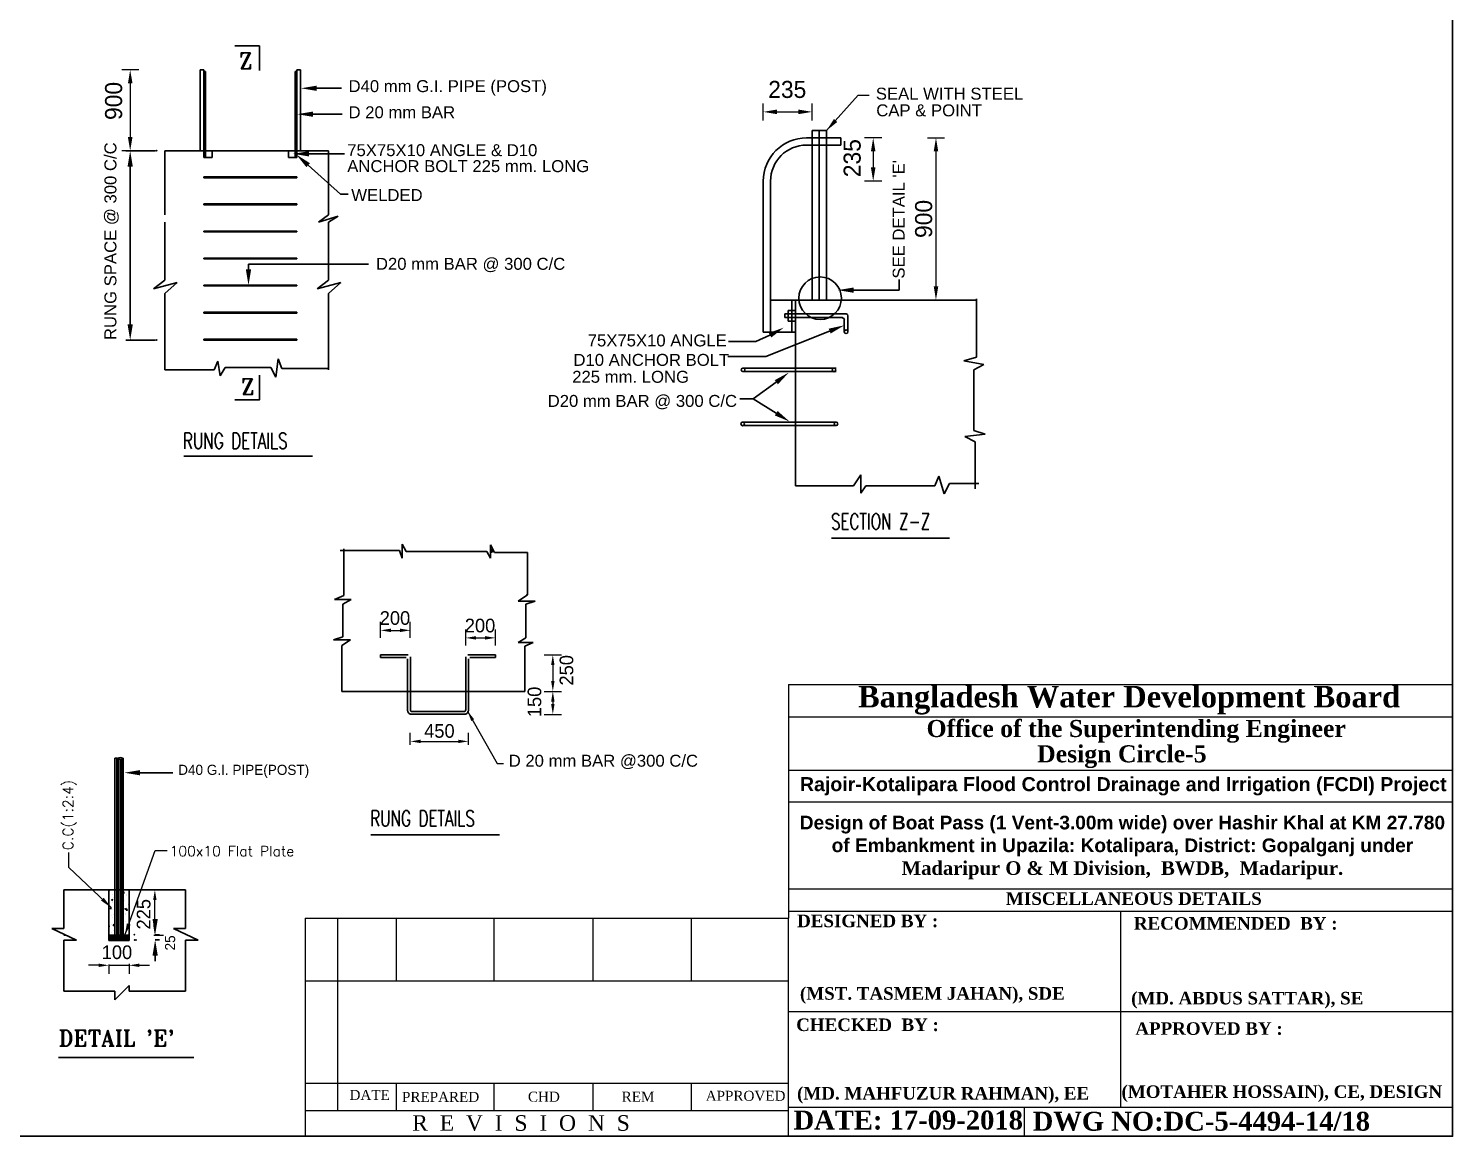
# Model space of a CAD drawing. Extents: x -1206532 to 786809, y -4288605 to 172932.
# Drawn here: x 238349 to 280084, y -4262468 to -4230002 of the extents above; entities that cross this region are included whole.
import ezdxf
from ezdxf.enums import TextEntityAlignment as Align

# ---------------------------------------------------------------- set-up
doc = ezdxf.new("R2010")
doc.units = 0
doc.header["$LTSCALE"] = 300
doc.header["$MEASUREMENT"] = 0
doc.layers.get('0').update_dxf_attribs({"linetype": 'CONTINUOUS'})
doc.layers.get('DEFPOINTS').update_dxf_attribs({"linetype": 'CONTINUOUS'})
doc.layers.add('LINE', color=7, linetype='CONTINUOUS')
doc.layers.add('Other line', color=7, linetype='CONTINUOUS', lineweight=15)
doc.styles.add('Arial-200', font='ARIAL_0.TTF')
doc.styles.add('BIG', font='ROMANT.SHX')
doc.dimstyles.new('3', dxfattribs={"dimtxt": 225, "dimasz": 350, "dimexe": 100, "dimexo": 25, "dimgap": 9, "dimtad": 0, "dimdec": 0, "dimzin": 0, "dimdsep": 46, "dimtxsty": 'Standard', "dimcen": 0, "dimclrd": 5, "dimclre": 6, "dimclrt": 1, "dimadec": 0, "dimazin": 0, "dimtfac": 1, "dimtdec": 0, "dimtofl": 0, "dimtmove": 2, "dimatfit": 3, "dimfxl": 1, "dimtolj": 1, "dimtzin": 0, "dimarcsym": 0})
doc.dimstyles.new('ISO-25', dxfattribs={"dimtxt": 2.5, "dimasz": 2.5, "dimexe": 1.25, "dimexo": 0.625, "dimtad": 1, "dimtxsty": 'Standard', "dimcen": 2.5, "dimadec": 0, "dimazin": 0, "dimtfac": 1, "dimtmove": 0, "dimatfit": 3, "dimfxl": 1, "dimarcsym": 0})

# ---------------------------------------------------------------- blocks, each defined once
blk = doc.blocks.new('*X130')
at = {"color": 0}
for p, q in [((15326, -4278), (15326, -4278)), ((15395, -4365), (15395, -4365)), ((15397, -4422), (15397, -4422)), ((15431, -4345), (15431, -4345)), ((15619, -4324), (15642, -4298)), ((15619, -4327), (15647, -4329)), ((15624, -4419), (15624, -4419)), ((15647, -4329), (15642, -4298)), ((15654, -4328), (15654, -4328)), ((15688, -4372), (15688, -4372)), ((15698, -4356), (15698, -4356)), ((15310, -4460), (15310, -4460)), ((15328, -4671), (15352, -4643)), ((15328, -4671), (15358, -4674)), ((15358, -4674), (15352, -4643)), ((15360, -4472), (15395, -4458)), ((15360, -4472), (15385, -4489)), ((15383, -4698), (15383, -4698)), ((15385, -4489), (15395, -4458)), ((15389, -4532), (15389, -4532)), ((15435, -4444), (15435, -4444)), ((15642, -4661), (15642, -4661)), ((15648, -4494), (15648, -4494)), ((15659, -4673), (15694, -4660)), ((15659, -4673), (15684, -4690)), ((15684, -4690), (15694, -4660)), ((15687, -4703), (15711, -4674)), ((15687, -4703), (15717, -4705)), ((15717, -4705), (15711, -4674)), ((15740, -4579), (15754, -4565)), ((15740, -4579), (15754, -4581)), ((15304, -5034), (15312, -5026)), ((15317, -5073), (15312, -5026)), ((15361, -4813), (15361, -4813)), ((15370, -5031), (15370, -5031)), ((15376, -4865), (15376, -4865)), ((15395, -5055), (15395, -5055)), ((15396, -4799), (15396, -4799)), ((15398, -5047), (15422, -5019)), ((15398, -5047), (15427, -5050)), ((15427, -5050), (15422, -5019)), ((15630, -4994), (15630, -4994)), ((15636, -4827), (15636, -4827)), ((15663, -4810), (15663, -4810)), ((15670, -4953), (15670, -4953)), ((15677, -4772), (15677, -4772)), ((15687, -5005), (15687, -5005)), ((15304, -5071), (15317, -5073)), ((15358, -5364), (15358, -5364)), ((15364, -5198), (15364, -5198)), ((15407, -5347), (15407, -5347)), ((15414, -5166), (15414, -5166)), ((15466, -5320), (15466, -5320)), ((15597, -5322), (15597, -5322)), ((15618, -5327), (15618, -5327)), ((15624, -5160), (15624, -5160)), ((15728, -5125), (15728, -5125)), ((15733, -5331), (15733, -5331))]:
    blk.add_line(p, q, dxfattribs=at)
blk = doc.blocks.new('*D434')
at = {"layer": 'DEFPOINTS', "color": 0, "lineweight": 30}
for p in [(241937, -4255236), (242053, -4255236), (241926, -4256572)]:
    blk.add_point(p, dxfattribs=at)
at = {"layer": 'LINE', "color": 7, "lineweight": -2}
for p, q in [((242037, -4255236), (242303, -4255236)), ((242053, -4256272), (242053, -4255536)), ((242026, -4256572), (242303, -4256572))]:
    blk.add_line(p, q, dxfattribs=at)
at = {"layer": 'LINE', "color": 7, "lineweight": 30}
for points in [[(242003, -4255536), (242103, -4255536), (242053, -4255236)], [(242003, -4256272), (242103, -4256272), (242053, -4256572)]]:
    blk.add_solid(points, dxfattribs=at)
at = {"layer": 'LINE', "color": 7, "lineweight": 30, "insert": (241726, -4255955), "char_height": 400, "attachment_point": 5, "rotation": 90}
blk.add_mtext('225', dxfattribs=at)
blk = doc.blocks.new('*D435')
at = {"layer": 'DEFPOINTS', "color": 0, "lineweight": 30}
for p in [(240706, -4257327), (241300, -4257309), (241300, -4257451)]:
    blk.add_point(p, dxfattribs=at)
at = {"layer": 'LINE', "color": 7, "lineweight": -2}
for p, q in [((240406, -4257451), (240106, -4257451)), ((240706, -4257427), (240706, -4257701)), ((240706, -4257451), (241300, -4257451)), ((241300, -4257409), (241300, -4257701)), ((241600, -4257451), (241900, -4257451))]:
    blk.add_line(p, q, dxfattribs=at)
at = {"layer": 'LINE', "color": 7, "lineweight": 30}
for points in [[(240406, -4257401), (240406, -4257501), (240706, -4257451)], [(241600, -4257401), (241600, -4257501), (241300, -4257451)]]:
    blk.add_solid(points, dxfattribs=at)
at = {"layer": 'LINE', "color": 7, "lineweight": 30, "insert": (240942, -4257071), "char_height": 400, "attachment_point": 5}
blk.add_mtext('100', dxfattribs=at)
blk = doc.blocks.new('*D436')
at = {"layer": 'DEFPOINTS', "color": 0, "lineweight": 30}
for p in [(249540, -4247637), (248669, -4247958), (249540, -4247959)]:
    blk.add_point(p, dxfattribs=at)
at = {"layer": 'LINE', "color": 7, "lineweight": -2}
for p, q in [((248669, -4247858), (248669, -4247387)), ((248969, -4247637), (249240, -4247637)), ((249540, -4247859), (249540, -4247387))]:
    blk.add_line(p, q, dxfattribs=at)
at = {"layer": 'LINE', "color": 7, "lineweight": 30}
for points in [[(248969, -4247587), (248969, -4247687), (248669, -4247637)], [(249240, -4247587), (249240, -4247687), (249540, -4247637)]]:
    blk.add_solid(points, dxfattribs=at)
at = {"layer": 'LINE', "color": 7, "lineweight": 30, "insert": (249090, -4247278), "char_height": 400, "attachment_point": 5}
blk.add_mtext('200', dxfattribs=at)
blk = doc.blocks.new('*D437')
at = {"layer": 'DEFPOINTS', "color": 0, "lineweight": 30}
for p in [(249540, -4251096), (251243, -4250890), (251243, -4251096)]:
    blk.add_point(p, dxfattribs=at)
at = {"layer": 'LINE', "color": 7, "lineweight": -2}
for p, q in [((249540, -4250996), (249540, -4250640)), ((251243, -4250996), (251243, -4250640)), ((249840, -4250890), (250943, -4250890))]:
    blk.add_line(p, q, dxfattribs=at)
at = {"layer": 'LINE', "color": 7, "lineweight": 30}
for points in [[(249840, -4250840), (249840, -4250940), (249540, -4250890)], [(250943, -4250840), (250943, -4250940), (251243, -4250890)]]:
    blk.add_solid(points, dxfattribs=at)
at = {"layer": 'LINE', "color": 7, "lineweight": 30, "insert": (250392, -4250587), "char_height": 400, "attachment_point": 5}
blk.add_mtext('450', dxfattribs=at)
blk = doc.blocks.new('*D438')
at = {"layer": 'DEFPOINTS', "color": 0, "lineweight": 30}
for p in [(253162, -4249424), (253162, -4250098), (253716, -4250098)]:
    blk.add_point(p, dxfattribs=at)
at = {"layer": 'LINE', "color": 7, "lineweight": -2}
for p, q in [((253466, -4249424), (253966, -4249424)), ((253716, -4249724), (253716, -4249798)), ((253466, -4250098), (253966, -4250098))]:
    blk.add_line(p, q, dxfattribs=at)
at = {"layer": 'LINE', "color": 7, "lineweight": 30}
for points in [[(253666, -4249724), (253766, -4249724), (253716, -4249424)], [(253666, -4249798), (253766, -4249798), (253716, -4250098)]]:
    blk.add_solid(points, dxfattribs=at)
at = {"layer": 'LINE', "color": 7, "lineweight": 30, "insert": (253180, -4249734), "char_height": 400, "attachment_point": 5, "rotation": 90}
blk.add_mtext('150', dxfattribs=at)
blk = doc.blocks.new('*D439')
at = {"layer": 'DEFPOINTS', "color": 0, "lineweight": 30}
for p in [(253162, -4248355), (253162, -4249424), (253716, -4249424)]:
    blk.add_point(p, dxfattribs=at)
at = {"layer": 'LINE', "color": 7, "lineweight": -2}
for p, q in [((253466, -4248355), (253966, -4248355)), ((253716, -4248655), (253716, -4249124)), ((253466, -4249424), (253966, -4249424))]:
    blk.add_line(p, q, dxfattribs=at)
at = {"layer": 'LINE', "color": 7, "lineweight": 30}
for points in [[(253666, -4248655), (253766, -4248655), (253716, -4248355)], [(253666, -4249124), (253766, -4249124), (253716, -4249424)]]:
    blk.add_solid(points, dxfattribs=at)
at = {"layer": 'LINE', "color": 7, "lineweight": 30, "insert": (254118, -4248807), "char_height": 400, "attachment_point": 5, "rotation": 90}
blk.add_mtext('250', dxfattribs=at)
blk = doc.blocks.new('*D440')
at = {"layer": 'DEFPOINTS', "color": 0, "lineweight": 30}
for p in [(251162, -4248179), (252033, -4247857), (252033, -4248179)]:
    blk.add_point(p, dxfattribs=at)
at = {"layer": 'LINE', "color": 7, "lineweight": -2}
for p, q in [((251162, -4248079), (251162, -4247607)), ((252033, -4248079), (252033, -4247607)), ((251462, -4247857), (251733, -4247857))]:
    blk.add_line(p, q, dxfattribs=at)
at = {"layer": 'LINE', "color": 7, "lineweight": 30}
for points in [[(251462, -4247807), (251462, -4247907), (251162, -4247857)], [(251733, -4247807), (251733, -4247907), (252033, -4247857)]]:
    blk.add_solid(points, dxfattribs=at)
at = {"layer": 'LINE', "color": 7, "lineweight": 30, "insert": (251583, -4247498), "char_height": 400, "attachment_point": 5}
blk.add_mtext('200', dxfattribs=at)
blk = doc.blocks.new('*D465')
at = {"layer": 'DEFPOINTS', "color": 0, "lineweight": 30}
for p in [(242106, -4231210), (241330, -4233586), (242106, -4233586)]:
    blk.add_point(p, dxfattribs=at)
at = {"layer": 'LINE', "color": 7, "lineweight": -2}
for p, q in [((241580, -4231210), (241080, -4231210)), ((241330, -4231610), (241330, -4233186)), ((241580, -4233586), (241080, -4233586))]:
    blk.add_line(p, q, dxfattribs=at)
at = {"layer": 'LINE', "color": 7, "lineweight": 30}
for points in [[(241263, -4231610), (241397, -4231610), (241330, -4231210)], [(241263, -4233186), (241397, -4233186), (241330, -4233586)]]:
    blk.add_solid(points, dxfattribs=at)
at = {"layer": 'LINE', "color": 7, "lineweight": 30, "insert": (240846, -4232125), "char_height": 500, "attachment_point": 5, "rotation": 90}
blk.add_mtext('900', dxfattribs=at)
blk = doc.blocks.new('*D466')
at = {"layer": 'DEFPOINTS', "color": 0, "lineweight": 30}
for p in [(264090, -4233206), (264090, -4237958), (264945, -4237958)]:
    blk.add_point(p, dxfattribs=at)
at = {"layer": 'LINE', "color": 7, "lineweight": -2}
for p, q in [((264695, -4233206), (265195, -4233206)), ((264945, -4233606), (264945, -4237558)), ((264695, -4237958), (265195, -4237958))]:
    blk.add_line(p, q, dxfattribs=at)
at = {"layer": 'LINE', "color": 7, "lineweight": 30}
for points in [[(264879, -4233606), (265012, -4233606), (264945, -4233206)], [(264879, -4237558), (265012, -4237558), (264945, -4237958)]]:
    blk.add_solid(points, dxfattribs=at)
at = {"layer": 'LINE', "color": 7, "lineweight": 30, "insert": (264586, -4235582), "char_height": 500, "attachment_point": 5, "rotation": 90}
blk.add_mtext('900', dxfattribs=at)
blk = doc.blocks.new('*D467')
at = {"layer": 'DEFPOINTS', "color": 0, "lineweight": 30}
for p in [(263464, -4233206), (263105, -4234473), (263464, -4234473)]:
    blk.add_point(p, dxfattribs=at)
at = {"layer": 'LINE', "color": 7, "lineweight": -2}
for p, q in [((263355, -4233206), (262855, -4233206)), ((263105, -4233606), (263105, -4234073)), ((263355, -4234473), (262855, -4234473))]:
    blk.add_line(p, q, dxfattribs=at)
at = {"layer": 'LINE', "color": 7, "lineweight": 30}
for points in [[(263038, -4233606), (263172, -4233606), (263105, -4233206)], [(263038, -4234073), (263172, -4234073), (263105, -4234473)]]:
    blk.add_solid(points, dxfattribs=at)
at = {"layer": 'LINE', "color": 7, "lineweight": 30, "insert": (262492, -4233801), "char_height": 500, "attachment_point": 5, "rotation": 90}
blk.add_mtext('235', dxfattribs=at)
blk = doc.blocks.new('*D468')
at = {"layer": 'DEFPOINTS', "color": 0, "lineweight": 30}
for p in [(261314, -4232445), (259885, -4232877), (261314, -4232877)]:
    blk.add_point(p, dxfattribs=at)
at = {"layer": 'LINE', "color": 7, "lineweight": -2}
for p, q in [((259885, -4232695), (259885, -4232195)), ((261314, -4232695), (261314, -4232195)), ((260285, -4232445), (260914, -4232445))]:
    blk.add_line(p, q, dxfattribs=at)
at = {"layer": 'LINE', "color": 7, "lineweight": 30}
for points in [[(260285, -4232378), (260285, -4232512), (259885, -4232445)], [(260914, -4232378), (260914, -4232512), (261314, -4232445)]]:
    blk.add_solid(points, dxfattribs=at)
at = {"layer": 'LINE', "color": 7, "lineweight": 30, "insert": (260587, -4231791), "char_height": 500, "attachment_point": 5}
blk.add_mtext('235', dxfattribs=at)

msp = doc.modelspace()

# ---------------------------------------------------------------- hatches: boundary and pattern name
at = {"layer": 'Other line', "lineweight": 13}
h = msp.add_hatch(dxfattribs=at)
h.set_pattern_fill('ANSI31', color=0, scale=50, style=0)
h.paths.add_polyline_path([(241299.561, -4256572), (241121.361, -4256572), (241121.361, -4256572.011), (240883.761, -4256572.011), (240883.761, -4256572), (240705.561, -4256572), (240705.561, -4256720.511), (241299.561, -4256720.511)])

# ---------------------------------------------------------------- linework, layer by layer
at = {"color": 0, "linetype": 'ByBlock', "lineweight": 30}
msp.add_lwpolyline([(211710.597, -4262460.122), (211710.597, -4214110.442), (280083.883, -4214110.442), (280083.883, -4262460.122), (211710.597, -4262460.122)], close=True, dxfattribs=at)
at = {"layer": 'LINE', "color": 0, "lineweight": 30}
for p, q in [((243378.222, -4233586.454), (243378.222, -4231210.454)), ((243378.222, -4231210.454), (243483.822, -4231210.454)), ((243483.822, -4233784.454), (243483.822, -4231210.454)), ((243536.622, -4231263.254), (243483.822, -4231263.254)), ((243536.622, -4233784.454), (243536.622, -4231263.254)), ((246164.884, -4231263.254), (246217.684, -4231263.254)), ((246164.884, -4233784.454), (246164.884, -4231263.254)), ((246217.684, -4231210.454), (246323.284, -4231210.454)), ((246217.684, -4233784.454), (246217.684, -4231210.454)), ((246323.284, -4233586.454), (246323.284, -4231210.454)), ((246795.995, -4231753.386), (247519.32, -4231753.386)), ((246684.171, -4232513.012), (247541.685, -4232513.012)), ((261313.678, -4237958.077), (261313.678, -4232994.877)), ((261736.078, -4232994.877), (261313.678, -4232994.877)), ((261524.878, -4237958.077), (261524.878, -4232994.877)), ((261736.078, -4237958.077), (261736.078, -4232994.877)), ((242072.745, -4233586.454), (241197.885, -4233586.454)), ((242341.98, -4233586.454), (242341.98, -4235460.671)), ((242341.98, -4233586.454), (247138.86, -4233586.454)), ((243734.622, -4233784.454), (243734.622, -4233586.454)), ((245966.884, -4233784.454), (245966.884, -4233586.454)), ((247138.86, -4233586.454), (247138.86, -4235460.671)), ((261072.902, -4233206.077), (261072.902, -4233206.077)), ((262158.478, -4233206.077), (261152.102, -4233206.077)), ((262158.478, -4233417.277), (261152.102, -4233417.277)), ((262158.478, -4233417.277), (262158.478, -4233206.077)), ((243483.822, -4233784.454), (243734.622, -4233784.454)), ((245966.884, -4233784.454), (246217.684, -4233784.454)), ((246543.954, -4234005.365), (247496.956, -4234858.913)), ((246572.348, -4233674.791), (247608.779, -4233674.791)), ((241329.885, -4234048.454), (241329.885, -4235851.574)), ((243483.822, -4234352.054), (246217.684, -4234352.054)), ((243483.822, -4234378.454), (243483.822, -4234352.054)), ((243483.822, -4234378.454), (246217.684, -4234378.454)), ((246217.684, -4234352.054), (246217.684, -4234378.454)), ((259884.902, -4238903.214), (259884.902, -4234473.277)), ((260096.102, -4238903.214), (260096.102, -4234473.277)), ((243483.822, -4235144.054), (246217.684, -4235144.054)), ((243483.822, -4235170.454), (243483.822, -4235144.054)), ((243483.822, -4235170.454), (246217.684, -4235170.454)), ((246217.684, -4235144.054), (246217.684, -4235170.454)), ((247496.956, -4234858.913), (247720.602, -4234858.913)), ((242341.98, -4235677.221), (242341.98, -4237373.526)), ((247138.86, -4235460.671), (246849.788, -4235677.221)), ((246849.788, -4235677.221), (247427.933, -4235496.763)), ((247427.933, -4235496.763), (247138.86, -4235677.221)), ((247138.86, -4235677.221), (247138.86, -4237373.526)), ((241329.885, -4235851.574), (241329.885, -4236865.334)), ((243483.822, -4235936.054), (246217.684, -4235936.054)), ((243483.822, -4235962.454), (243483.822, -4235936.054)), ((243483.822, -4235962.454), (246217.684, -4235962.454)), ((246217.684, -4235936.054), (246217.684, -4235962.454)), ((241329.885, -4238668.454), (241329.885, -4236865.334)), ((243483.822, -4236728.054), (246217.684, -4236728.054)), ((243483.822, -4236728.054), (243483.822, -4236754.454)), ((243483.822, -4236754.454), (246217.684, -4236754.454)), ((244797.391, -4236904.724), (248314.62, -4236904.724)), ((244797.391, -4237062.781), (244797.391, -4236904.724)), ((246217.684, -4236754.454), (246217.684, -4236728.054)), ((242341.98, -4237373.526), (242016.774, -4237626.167)), ((242016.774, -4237626.167), (242703.321, -4237445.709)), ((242703.321, -4237445.709), (242341.98, -4237770.534)), ((243483.822, -4237520.054), (246217.684, -4237520.054)), ((243483.822, -4237546.454), (243483.822, -4237520.054)), ((243483.822, -4237546.454), (246217.684, -4237546.454)), ((246217.684, -4237520.054), (246217.684, -4237546.454)), ((247138.86, -4237373.526), (246813.654, -4237626.167)), ((246813.654, -4237626.167), (247500.201, -4237445.709)), ((247500.201, -4237445.709), (247138.86, -4237770.534)), ((262287.949, -4237668.759), (263863.316, -4237668.759)), ((263863.316, -4237668.759), (263863.316, -4237353.048)), ((242341.98, -4237770.534), (242341.98, -4240002.69)), ((247138.86, -4237770.534), (247138.86, -4240002.69)), ((266129.085, -4237958.077), (260096.102, -4237958.077)), ((266129.085, -4239629.05), (266129.085, -4237926.018)), ((243483.822, -4238312.054), (246217.684, -4238312.054)), ((243483.822, -4238312.054), (243483.822, -4238338.454)), ((243483.822, -4238338.454), (246217.684, -4238338.454)), ((246217.684, -4238338.454), (246217.684, -4238312.054)), ((260511.666, -4238365.82), (260828.466, -4238365.82)), ((260511.666, -4238471.42), (260828.466, -4238471.42)), ((260617.266, -4238260.22), (260828.466, -4238260.22)), ((260617.266, -4238577.02), (260828.466, -4238577.02)), ((260828.466, -4238365.82), (262311.949, -4238365.82)), ((260828.466, -4238471.42), (262206.349, -4238471.42)), ((262259.149, -4238524.22), (262259.149, -4238887.19)), ((262364.749, -4238418.62), (262364.749, -4238887.19)), ((260080.549, -4238989.515), (259663.741, -4239177.483)), ((259884.902, -4238903.214), (260828.466, -4238903.214)), ((261828.686, -4238869.532), (259957.17, -4239613.005)), ((242072.745, -4239130.454), (241197.885, -4239130.454)), ((243483.822, -4239104.054), (246217.684, -4239104.054)), ((243483.822, -4239130.454), (243483.822, -4239104.054)), ((243483.822, -4239130.454), (246217.684, -4239130.454)), ((246217.684, -4239130.454), (246217.684, -4239104.054)), ((259663.741, -4239177.483), (258860.191, -4239177.483)), ((243787.341, -4240002.69), (243895.743, -4239750.049)), ((243895.743, -4239750.049), (243968.011, -4240183.148)), ((245594.042, -4240219.239), (245666.31, -4239677.865)), ((245666.31, -4239677.865), (245774.712, -4239966.598)), ((259957.17, -4239613.005), (258844.351, -4239613.005)), ((265758.425, -4239740.117), (266129.085, -4239629.05)), ((266351.48, -4239851.184), (265758.425, -4239740.117)), ((266054.953, -4239999.274), (266351.48, -4239851.184)), ((242341.98, -4240002.69), (243787.341, -4240002.69)), ((243968.011, -4240183.148), (244112.547, -4239930.507)), ((244112.547, -4239930.507), (245449.506, -4239930.507)), ((245449.506, -4239930.507), (245594.042, -4240219.239)), ((245774.712, -4239966.598), (247138.86, -4239966.598)), ((259274.704, -4239949.82), (260828.466, -4239949.82)), ((259274.704, -4240055.42), (260828.466, -4240055.42)), ((260828.466, -4239949.82), (262016.466, -4239949.82)), ((260828.466, -4240055.42), (262016.466, -4240055.42)), ((266054.953, -4241776.351), (266054.953, -4239999.274)), ((260266.257, -4240367.114), (259591.236, -4240855.46)), ((259591.236, -4240855.46), (259196.791, -4240855.46)), ((260262.746, -4241274.727), (259591.236, -4240855.46)), ((259274.704, -4241533.82), (260828.466, -4241533.82)), ((259274.704, -4241639.42), (260828.466, -4241639.42)), ((260828.466, -4241533.82), (262016.466, -4241533.82)), ((260828.466, -4241639.42), (262016.466, -4241639.42)), ((265795.491, -4241961.463), (266388.546, -4241887.418)), ((266388.546, -4241887.418), (266054.953, -4241776.351)), ((266092.019, -4242109.553), (265795.491, -4241961.463)), ((266092.019, -4243491.004), (266092.019, -4242109.553)), ((262526.765, -4243403.705), (262743.569, -4243078.88)), ((262743.569, -4243078.88), (262743.569, -4243620.254)), ((264911.611, -4243403.705), (265032.302, -4243120.78)), ((265032.302, -4243120.78), (265180.565, -4243639.094)), ((260828.466, -4243403.705), (262526.765, -4243403.705)), ((262743.569, -4243620.254), (262888.106, -4243403.705)), ((262888.106, -4243403.705), (264911.611, -4243403.705)), ((265180.565, -4243639.094), (265345.219, -4243331.522)), ((265345.219, -4243331.522), (266204.484, -4243331.522)), ((247588.96, -4245245.375), (247588.96, -4246620.002)), ((249414.806, -4245327.853), (249304.707, -4245107.912)), ((249304.707, -4245107.912), (249304.707, -4245520.3)), ((252002.144, -4245355.345), (251892.044, -4245135.405)), ((251892.044, -4245135.405), (251892.044, -4245520.3)), ((251892.044, -4245306.126), (251927.064, -4245264.391)), ((251942.602, -4245347.282), (251927.339, -4245264.541)), ((249222.132, -4245300.36), (247478.86, -4245300.36)), ((249304.707, -4245520.3), (249222.132, -4245300.36)), ((251781.945, -4245327.853), (249414.806, -4245327.853)), ((251892.044, -4245520.3), (251781.945, -4245327.853)), ((251892.044, -4245342.733), (251942.327, -4245347.132)), ((252976.039, -4245355.345), (252002.144, -4245355.345)), ((252976.039, -4246592.51), (252976.039, -4245355.345)), ((247588.96, -4246620.002), (247313.711, -4246729.973)), ((247313.711, -4246729.973), (247809.159, -4246729.973)), ((247348.249, -4246728.858), (247348.249, -4246728.858)), ((247809.159, -4246729.973), (247561.435, -4246867.435)), ((247561.435, -4246867.435), (247561.435, -4247829.675)), ((252700.791, -4246784.958), (252976.039, -4246592.51)), ((253196.238, -4246784.958), (252700.791, -4246784.958)), ((252920.99, -4246867.435), (253196.238, -4246784.958)), ((252920.99, -4247857.167), (252920.99, -4246867.435)), ((252932.79, -4246622.749), (252976.039, -4246577.674)), ((247561.435, -4247829.675), (247286.186, -4247912.152)), ((247286.186, -4247912.152), (247781.634, -4247912.152)), ((247781.634, -4247912.152), (247533.91, -4248077.108)), ((247533.91, -4248077.108), (247533.91, -4249424.243)), ((247551.134, -4247845.072), (247551.134, -4247845.072)), ((252700.791, -4247994.63), (252920.99, -4247857.167)), ((253141.189, -4247994.63), (252700.791, -4247994.63)), ((252824.99, -4247823.241), (252824.99, -4247823.241)), ((252893.465, -4248104.6), (253141.189, -4247994.63)), ((252893.465, -4249424.243), (252893.465, -4248104.6)), ((248666.573, -4248370.707), (248666.573, -4248370.707)), ((248669.133, -4248355.043), (248669.133, -4248434.243)), ((248669.133, -4248355.043), (249480.933, -4248355.043)), ((248669.133, -4248434.243), (249421.533, -4248434.243)), ((249461.133, -4248473.843), (249461.133, -4249978.643)), ((249540.333, -4248414.443), (249540.333, -4249958.843)), ((251163.933, -4248414.443), (251163.933, -4249958.843)), ((251223.333, -4248355.043), (252035.133, -4248355.043)), ((251243.133, -4248473.843), (251243.133, -4249978.643)), ((251282.733, -4248434.243), (252035.133, -4248434.243)), ((252035.133, -4248355.043), (252035.133, -4248434.243)), ((247533.91, -4249424.243), (252893.465, -4249424.243)), ((249579.933, -4250097.443), (251124.333, -4250097.443)), ((249599.733, -4250018.243), (251104.533, -4250018.243)), ((240883.761, -4256572.011), (240883.761, -4251384.388)), ((240936.561, -4256572.011), (240936.561, -4251384.388)), ((240989.361, -4256572.011), (240989.361, -4251408.17)), ((241042.161, -4256572.011), (241042.161, -4251419.726)), ((241094.961, -4256572.011), (241094.961, -4251405.069)), ((241121.361, -4256572.011), (241121.361, -4251384.388)), ((241619.825, -4251808.897), (242579.247, -4251808.897)), ((239385.202, -4256375.444), (239385.202, -4255235.511)), ((239385.202, -4255235.511), (242949.202, -4255235.511)), ((240705.561, -4256720.511), (240705.561, -4255235.511)), ((241299.561, -4256720.511), (241299.561, -4255235.511)), ((242949.202, -4256375.444), (242949.202, -4255235.511)), ((239033.342, -4256375.444), (239756.688, -4256711.542)), ((239033.342, -4256375.444), (239385.202, -4256375.444)), ((242597.342, -4256375.444), (242949.202, -4256375.444)), ((242597.342, -4256375.444), (243320.688, -4256711.542)), ((239385.202, -4256572.011), (239456.391, -4256572.011)), ((239385.202, -4256711.542), (239756.688, -4256711.542)), ((239385.202, -4258205.511), (239385.202, -4256711.542)), ((240705.561, -4256720.511), (241299.561, -4256720.511)), ((240883.761, -4256572.011), (241121.361, -4256572.011)), ((242049.217, -4256557.219), (242192.885, -4256557.219)), ((242058.151, -4256705.719), (242192.885, -4256705.719)), ((242949.202, -4256711.542), (243320.688, -4256711.542)), ((242949.202, -4258205.511), (242949.202, -4256711.542)), ((242060.885, -4257167.719), (242060.885, -4257327.159)), ((239385.202, -4258205.511), (240883.761, -4258205.511)), ((241304.31, -4258039.129), (240883.761, -4258459.251)), ((240883.761, -4258205.511), (240883.761, -4258459.251)), ((241304.31, -4258039.129), (241304.31, -4258205.511)), ((241304.31, -4258205.511), (242949.202, -4258205.511))]:
    msp.add_line(p, q, dxfattribs=at)
at = {"layer": 'LINE', "color": 0, "lineweight": 25}
for p, q in [((260619.708, -4249223.6), (280083.883, -4249223.6)), ((260619.708, -4249223.6), (260619.708, -4256068.612)), ((280083.883, -4249339.83), (280083.883, -4262460.122)), ((260619.708, -4250168.696), (280083.883, -4250168.696)), ((260619.708, -4251736.326), (280083.883, -4251736.326)), ((260619.708, -4251736.326), (280083.883, -4251736.326)), ((260619.708, -4251736.326), (280083.883, -4251736.326)), ((260619.708, -4251736.326), (280083.883, -4251736.326)), ((260619.708, -4252661.281), (280083.883, -4252661.281)), ((260619.708, -4252661.281), (280083.883, -4252661.281)), ((260619.708, -4252661.281), (280083.883, -4252661.281)), ((260619.708, -4252661.281), (280083.883, -4252661.281)), ((260619.708, -4255205.828), (280083.883, -4255205.828)), ((246453.812, -4256068.612), (260619.708, -4256068.612)), ((246453.812, -4256068.612), (246453.812, -4262460.122)), ((247408.171, -4256068.612), (247408.171, -4261700.974)), ((247408.171, -4256068.612), (247408.171, -4261700.974)), ((247408.171, -4256068.612), (247408.171, -4261700.974)), ((247408.171, -4256068.612), (247408.171, -4261700.974)), ((249122.704, -4256098.937), (249122.704, -4257910.475)), ((251998.546, -4257910.475), (251998.546, -4256068.447)), ((254896.109, -4257910.475), (254896.109, -4256068.447)), ((257782.126, -4257910.475), (257782.126, -4256094.252)), ((257876.712, -4256068.612), (260619.708, -4256068.612)), ((260619.708, -4255865.196), (280083.883, -4255865.196)), ((260619.708, -4262460.122), (260619.708, -4256068.612)), ((270351.795, -4255865.196), (270351.795, -4261608.224)), ((246453.812, -4257910.475), (260476.367, -4257910.475)), ((247451.9, -4257910.475), (260619.708, -4257910.475)), ((260619.708, -4258805.599), (280083.883, -4258805.599)), ((246453.812, -4260900.164), (260476.367, -4260900.164)), ((247451.9, -4260900.164), (260619.708, -4260900.164)), ((247451.9, -4260900.164), (260476.367, -4260900.164)), ((247451.9, -4260900.164), (260476.367, -4260900.164)), ((249122.704, -4260900.164), (249122.704, -4261700.974)), ((251998.546, -4261702.844), (251998.546, -4260900.164)), ((254896.109, -4261702.844), (254896.109, -4260900.164)), ((257782.126, -4261698.433), (257782.126, -4260900.164)), ((246453.812, -4261700.974), (260476.367, -4261700.974)), ((247451.9, -4261700.974), (260619.708, -4261700.974)), ((247451.9, -4261700.974), (260476.367, -4261700.974)), ((247451.9, -4261700.974), (260476.367, -4261700.974)), ((260619.708, -4261608.224), (280083.883, -4261608.224)), ((264488.798, -4261608.224), (280083.883, -4261608.224)), ((264488.798, -4261608.224), (280083.883, -4261608.224)), ((264488.798, -4261608.224), (280083.883, -4261608.224)), ((267527.938, -4261608.224), (267527.938, -4262467.526)), ((280083.883, -4262460.122), (260619.708, -4262460.122)), ((276123.592, -4262460.122), (277421.456, -4262460.122))]:
    msp.add_line(p, q, dxfattribs=at)
at = {"layer": 'LINE', "color": 0, "lineweight": 30}
for points in [[(244394.033, -4230513.494), (245116.073, -4230513.494), (245116.073, -4231235.534)], [(260722.866, -4237958.077), (260722.866, -4238903.214)], [(260828.466, -4237958.077), (260828.466, -4243403.705)], [(260511.666, -4238365.82), (260511.666, -4238471.42)], [(260511.666, -4238365.82), (260511.666, -4238471.42)], [(260617.266, -4238260.22), (260617.266, -4238577.02)], [(244394.033, -4240883.414), (245116.073, -4240883.414), (245116.073, -4240161.374)], [(242900.163, -4242530.587), (246672.364, -4242530.587)], [(261881.732, -4244935.177), (265337.053, -4244935.177)], [(248385.275, -4253630.258), (252157.477, -4253630.258)], [(239232.668, -4260147.897), (243195.62, -4260147.897)]]:
    msp.add_lwpolyline(points, dxfattribs=at)
for centre, radius in [((261548.999, -4237905.824), 623.897), ((262311.949, -4238887.19), 52.8), ((259291.658, -4240002.62), 52.8), ((261957.833, -4240005.119), 52.8), ((259279.038, -4241587.003), 52.8), ((262016.466, -4241586.62), 52.8)]:
    msp.add_circle(centre, radius, dxfattribs=at)
for centre, radius, start, end in [((261152.102, -4234473.277), 1267.2, 90, 180), ((261152.102, -4234473.277), 1056, 90, 180), ((262208.439, -4238534.95), 52.8, 0, 90), ((262311.949, -4238418.62), 52.8, 0, 90), ((249579.933, -4249978.643), 118.8, 180, 270), ((249599.733, -4249958.843), 59.4, 180, 270), ((251104.533, -4249958.843), 59.4, 270, 0), ((251124.333, -4249978.643), 118.8, 270, 0), ((240917.38, -4251460.648), 83.342, 53.3589, 113.7902235), ((241050.644, -4251494.312), 130.706, 57.2458428, 129.7198389), ((241039.228, -4251306.732), 113.032, 230.3606466, 316.6050351)]:
    msp.add_arc(centre, radius, start, end, dxfattribs=at)
for p in [(242105.745, -4233586.454), (241329.885, -4239130.454), (242105.745, -4239130.454), (241452.217, -4256557.219), (241461.151, -4256705.719), (241496.885, -4256705.719)]:
    msp.add_point(p, dxfattribs=at)
for points in [[(246795.995, -4231830.386), (246795.995, -4231676.386), (246333.995, -4231753.386)], [(246684.171, -4232590.012), (246684.171, -4232436.012), (246222.171, -4232513.012)], [(241252.885, -4234048.454), (241406.885, -4234048.454), (241329.885, -4233586.454)], [(246572.348, -4233751.791), (246572.348, -4233597.791), (246110.348, -4233674.791)], [(246492.582, -4234062.723), (246595.326, -4233948.007), (246199.807, -4233697.133)], [(244874.391, -4237062.781), (244720.391, -4237062.781), (244797.391, -4237524.781)], [(262532.591, -4237745.759), (262532.591, -4237591.759), (262070.591, -4237668.759)], [(241252.885, -4238668.454), (241406.885, -4238668.454), (241329.885, -4239130.454)], [(260043.47, -4238922.03), (260117.628, -4239056.999), (260485.456, -4238767.042)], [(261800.258, -4238797.972), (261857.114, -4238941.092), (262258.047, -4238698.966)], [(260218.883, -4240306.413), (260313.632, -4240427.815), (260630.465, -4240082.866)], [(260303.526, -4241209.413), (260221.966, -4241340.042), (260654.633, -4241519.408)], [(241619.825, -4251885.897), (241619.825, -4251731.897), (241157.825, -4251808.897)], [(241983.885, -4256095.219), (242137.885, -4256095.219), (242060.885, -4256557.219)], [(241983.885, -4257167.719), (242137.885, -4257167.719), (242060.885, -4256705.719)]]:
    msp.add_solid(points, dxfattribs=at)
at = {"layer": 'Other line', "color": 0, "lineweight": 30}
msp.add_lwpolyline([(241299.561, -4256720.511), (240705.561, -4256720.511), (240705.561, -4256572), (241299.561, -4256572)], close=True, dxfattribs=at)

# ---------------------------------------------------------------- block references
at = {"layer": 'LINE', "color": 0, "lineweight": 30, "xscale": 1.320000000065193, "yscale": 1.319999999832362, "zscale": 1.32}
msp.add_blockref('*X130', (220503.89, -4249625.486), dxfattribs=at)

# ---------------------------------------------------------------- texts
at = {"layer": 'LINE', "color": 0, "lineweight": 30}
for s, height, style, p in [('Z', 462, 'BIG', (244520.391, -4231179.891)), ('D40 mm G.I. PIPE (POST)', 350, 'Arial-200', (247729.371, -4231866.2)), ('SEAL WITH STEEL', 350, 'Arial-200', (263182.27, -4232086.743)), ('D 20 mm BAR', 350, 'Arial-200', (247729.371, -4232631.576)), ('CAP & POINT', 350, 'Arial-200', (263196.057, -4232576.034)), ('75X75X10 ANGLE & D10', 350, 'Arial-200', (247691.393, -4233742.214)), ('ANCHOR BOLT 225 mm. LONG', 350, 'Arial-200', (247691.393, -4234209.947)), ('WELDED', 350, 'Arial-200', (247808.873, -4235057.478)), ('D20 mm BAR @ 300 C/C', 350, 'Arial-200', (248531.49, -4237072.289)), ('75X75X10 ANGLE', 350, 'Arial-200', (254738.668, -4239317.39)), ('D10 ANCHOR BOLT ', 350, 'Arial-200', (254320.276, -4239886.724)), ('Z', 462, 'BIG', (244577.391, -4240727.891)), (' 225 mm. LONG', 350, 'Arial-200', (254148.429, -4240382.165)), ('D20 mm BAR @ 300 C/C', 350, 'Arial-200', (253565.331, -4241089.66)), ('D 20 mm BAR @300 C/C', 350, 'Arial-200', (252422.418, -4251631.767)), ("DETAIL 'E'", 462, 'BIG', (239232.668, -4259816.569))]:
    msp.add_text(s, height=height, dxfattribs=dict(at, style=style)).set_placement(p)
at = {"layer": 'LINE', "color": 0, "lineweight": 30, "style": 'Arial-200'}
for s, p in [('RUNG SPACE @ 300 C/C', (240925.352, -4239131.736)), ("SEE DETAIL 'E'", (264026.55, -4237331.247))]:
    msp.add_text(s, height=350, rotation=90, dxfattribs=at).set_placement(p)
at = {"layer": 'LINE', "color": 0, "lineweight": 30, "style": 'BIG', "width": 0.7}
for s, p in [('RUNG DETAILS', (242879.978, -4242313.931)), ('SECTION Z-Z', (261869.413, -4244678.575)), ('RUNG DETAILS', (248367.285, -4253378.306))]:
    msp.add_text(s, height=462, dxfattribs=at).set_placement(p)
at = {"layer": 'LINE', "color": 0, "lineweight": 30}
msp.add_text('D40 G.I. PIPE(POST)', height=297, dxfattribs=at).set_placement((242736.237, -4251723.785), align=Align.MIDDLE_LEFT)
at = {"layer": 'LINE', "style": 'BIG'}
msp.add_text('C.C(1:2:4)', height=300, rotation=90, dxfattribs=at).set_placement((239656.798, -4254079.926))
msp.add_text('100x10 Flat Plate', height=300, dxfattribs=at).set_placement((242483.6, -4254256.498))
at = {"layer": 'LINE', "color": 0, "lineweight": 30}
msp.add_text('25', height=297, rotation=90, dxfattribs=at).set_placement((242499.165, -4256794.667), align=Align.MIDDLE_CENTER)
at = {"layer": 'LINE', "color": 0, "lineweight": 25, "attachment_point": 8}
for s, insert, char_height, width in [('{\\fTimes New Roman|b1|i0|c0|p18;Bangladesh Water Development Board}', (270605.063, -4250106.253), 630.16438, 25201.73679), ('{\\fTimes New Roman|b1|i0|c0|p18;Office of the Superintending Engineer}', (270813.393, -4250930.669), 499.83294, 19989.4799), ('{\\fTimes New Roman|b1|i0|c0|p18;Design Circle-5}', (270392.746, -4251672.493), 499.83294, 19989.4799), ('{\\fArial|b1|i0|c0|p34;Rajoir-Kotalipara Flood Control Drainage and Irrigation (FCDI) Project}', (270432.87, -4252474.778), 410.4, 24505.08334), ('\\pt0.004492;{\\fArial|b1|i0|c0|p34;\\C256;Design of Boat Pass (1 Vent-3.00m wide) over Hashir Khal at KM 27.780 \\Pof Embankment in Upazila: Kotalipara, District: Gopalganj under \\P\\ptz;\\fTimes New Roman|b1|i0|c0|p18;Madaripur O & M Division,  BWDB,  Madaripur.}', (270409.498, -4254931.618), 400, 20191.22545), ('{\\fTimes New Roman|b1|i0|c0|p18;MISCELLANEOUS DETAILS  }', (270743.595, -4255687.767), 369.96975, 18680.57614)]:
    msp.add_mtext(s, dxfattribs=dict(at, insert=insert, char_height=char_height, width=width))
at = {"layer": 'LINE', "color": 0, "lineweight": 25, "attachment_point": 1}
for s, insert, char_height in [('{\\fTimes New Roman|b1|i0|c0|p18;DESIGNED BY :}', (260876.491, -4255966.757), 367.65), ('{\\fTimes New Roman|b1|i0|c0|p18;RECOMMENDED  BY :}', (270745.359, -4256038.561), 367.65), ('{\\fTimes New Roman|b1|i0|c0|p18;(MST. TASMEM JAHAN), SDE}', (260959.362, -4258091.487), 367.65), ('{\\fTimes New Roman|b1|i0|c0|p18;\\C0;(MD. ABDUS SATTAR), SE}', (270666.384, -4258230.019), 367.65), ('{\\fTimes New Roman|b1|i0|c0|p18;CHECKED  BY :}', (260848.818, -4259009.25), 367.65), ('{\\fTimes New Roman|b1|i0|c0|p18;APPROVED BY :}', (270787.992, -4259120.298), 367.65), ('{\\fTimes New Roman|b0|i0|c0|p18;DATE }', (247758.134, -4261102.448), 293.02985), ('{\\fTimes New Roman|b0|i0|c0|p18;APPROVED}', (258197.244, -4261128.68), 293.02985), ('{\\fTimes New Roman|b1|i0|c0|p18;\\C0;(MD. MAHFUZUR RAHMAN), EE}', (260875.342, -4261016.722), 367.65), ('{\\fTimes New Roman|b1|i0|c0|p18;\\C0;(MOTAHER HOSSAIN), CE, DESIGN}', (270383.713, -4260968.336), 367.65), ('{\\fTimes New Roman|b0|i0|c0|p18;PREPARED\\fTimes New Roman|b1|i0|c0|p18; }', (249296.025, -4261160.03), 293.02985), ('{\\fTimes New Roman|b0|i0|c0|p18;CHD}', (252987.249, -4261153.868), 293.02985), ('{\\fTimes New Roman|b0|i0|c0|p18; REM }', (255623.333, -4261153.868), 293.02985), ('{\\fTimes New Roman|b0|i0|c0|p18;R  E  V  I  S  I  O  N  S}', (249594.224, -4261842.144), 457.85915), ('{\\fTimes New Roman|b1|i0|c0|p18;DATE: 17-09-2018}', (260771.211, -4261707.9), 554.44059), ('{\\fTimes New Roman|b1|i0|c0|p18; DWG NO:DC-5-4494-14/18}', (267569.994, -4261742.891), 554.44059)]:
    msp.add_mtext(s, dxfattribs=dict(at, insert=insert, char_height=char_height))

# ---------------------------------------------------------------- dimensions: what is measured, and where the dimension line sits
at = {"layer": 'LINE', "color": 0, "lineweight": 30}
for base, p1, p2, text, override, picture, middle in [((241329.885, -4233586.454), (242105.745, -4231210.454), (242105.745, -4233586.454), '900', {"dimtxt": 500, "dimasz": 400, "dimexe": 250, "dimexo": 100, "dimclrd": 7, "dimclre": 7, "dimclrt": 7, "dimtmove": 2, "dimfxl": 250, "dimfxlon": 1}, '*D465', (240845.799, -4232125.1)), ((263105.124, -4234473.277), (263464.093, -4233206.407), (263464.34, -4234473.277), '235', {"dimtxt": 500, "dimasz": 400, "dimexe": 250, "dimexo": 100, "dimclrd": 7, "dimclre": 7, "dimclrt": 7, "dimtmove": 2, "dimfxl": 250, "dimfxlon": 1}, '*D467', (262492.116, -4233800.768)), ((264945.272, -4237958.077), (264089.781, -4233206.407), (264090.028, -4237958.077), '900', {"dimtxt": 500, "dimasz": 400, "dimexe": 250, "dimexo": 100, "dimclrd": 7, "dimclre": 7, "dimclrt": 7, "dimtmove": 2, "dimfxl": 250, "dimfxlon": 1}, '*D466', (264586.254, -4235582.242)), ((253716.498, -4249423.913), (253161.848, -4248355.373), (253161.848, -4249423.913), '250', {"dimtxt": 400, "dimasz": 300, "dimexe": 250, "dimexo": 100, "dimclrd": 7, "dimclre": 7, "dimclrt": 7, "dimtmove": 2, "dimfxl": 250, "dimfxlon": 1}, '*D439', (254117.919, -4248806.606)), ((253716.498, -4250097.676), (253161.848, -4249423.913), (253162.081, -4250097.676), '150', {"dimtxt": 400, "dimasz": 300, "dimexe": 250, "dimexo": 100, "dimclrd": 7, "dimclre": 7, "dimclrt": 7, "dimtmove": 2, "dimfxl": 250, "dimfxlon": 1}, '*D438', (253179.627, -4249733.645)), ((242053.44, -4255235.511), (241926.262, -4256572.011), (241937.305, -4255235.511), '225', {"dimtxt": 400, "dimasz": 300, "dimexe": 250, "dimexo": 100, "dimclrd": 7, "dimclre": 7, "dimclrt": 7, "dimtmove": 2, "dimfxl": 250, "dimfxlon": 1}, '*D434', (241725.635, -4255955.284))]:
    dim = msp.add_linear_dim(base=base, p1=p1, p2=p2, angle=90, text=text, dimstyle='ISO-25', override=override, dxfattribs=at)
    dim.commit()
    dim.dimension.update_dxf_attribs({"geometry": picture, "text_midpoint": middle, "dimtype": 160})
for base, p1, p2, text, override, picture, middle in [((261313.678, -4232445.083), (259885.232, -4232877.003), (261313.678, -4232877.003), '235', {"dimtxt": 500, "dimasz": 400, "dimexe": 250, "dimexo": 100, "dimclrd": 7, "dimclre": 7, "dimclrt": 7, "dimtmove": 2, "dimfxl": 250, "dimfxlon": 1}, '*D468', (260586.707, -4231791.093)), ((249540.003, -4247636.577), (248669.133, -4247958.434), (249540.003, -4247958.681), '200', {"dimtxt": 400, "dimasz": 300, "dimexe": 250, "dimexo": 100, "dimclrd": 7, "dimclre": 7, "dimclrt": 7, "dimtmove": 2, "dimfxl": 250, "dimfxlon": 1}, '*D436', (249089.592, -4247277.776)), ((252033.039, -4247856.838), (251162.169, -4248178.694), (252033.039, -4248178.942), '200', {"dimtxt": 400, "dimasz": 300, "dimexe": 250, "dimexo": 100, "dimclrd": 7, "dimclre": 7, "dimclrt": 7, "dimtmove": 2, "dimfxl": 250, "dimfxlon": 1}, '*D440', (251582.628, -4247498.037)), ((251243.133, -4250889.862), (249540.003, -4251095.552), (251243.133, -4251095.799), '450', {"dimtxt": 400, "dimasz": 300, "dimexe": 250, "dimexo": 100, "dimclrd": 7, "dimclre": 7, "dimclrt": 7, "dimtmove": 2, "dimfxl": 250, "dimfxlon": 1}, '*D437', (250391.568, -4250586.764)), ((241299.561, -4257451.192), (240705.561, -4257327.242), (241299.561, -4257308.649), '100', {"dimtxt": 400, "dimasz": 300, "dimexe": 250, "dimexo": 100, "dimclrd": 7, "dimclre": 7, "dimclrt": 7, "dimtmove": 2, "dimfxl": 250, "dimfxlon": 1}, '*D435', (240941.635, -4257071.284))]:
    dim = msp.add_linear_dim(base=base, p1=p1, p2=p2, text=text, dimstyle='ISO-25', override=override, dxfattribs=at)
    dim.commit()
    dim.dimension.update_dxf_attribs({"geometry": picture, "text_midpoint": middle, "dimtype": 160})

# ---------------------------------------------------------------- leaders
for points, override in [([(261736.078, -4232994.877), (262668.391, -4231957.816), (262983.871, -4231957.816)], {"dimtxt": 500, "dimasz": 400, "dimclrd": 7, "dimclre": 7, "dimclrt": 7}), ([(251219.247, -4250003.471), (252083.847, -4251541.271), (252268.647, -4251541.271)], {"dimtxt": 400, "dimasz": 300, "dimexe": 250, "dimexo": 100, "dimclrd": 7, "dimclre": 7, "dimclrt": 7, "dimtmove": 2, "dimfxl": 250, "dimfxlon": 1})]:
    msp.add_leader(points, dimstyle='ISO-25', override=override, dxfattribs=at)
at = {"layer": 'Other line', "color": 0, "lineweight": 30}
for points, override in [([(240768.952, -4255753.661), (239536, -4254590), (239536, -4254147)], {"dimgap": 9, "dimtad": 0, "dimclrd": 256, "dimclre": 0, "dimclrt": 0, "dimfxl": 700, "dimfxlon": 1}), ([(241170.129, -4256572), (242060.656, -4254083.68), (242411.725, -4254083.737)], {"dimclrd": 256, "dimclre": 0, "dimclrt": 0, "dimfxl": 700, "dimfxlon": 1})]:
    msp.add_leader(points, dimstyle='3', override=override, dxfattribs=at)

doc.saveas('drawing.dxf')
